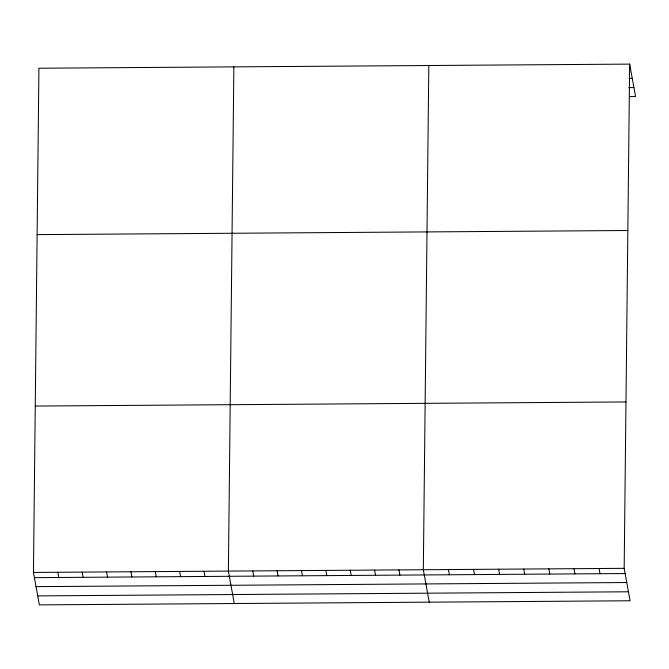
<?xml version="1.0" encoding="UTF-8"?>
<svg xmlns="http://www.w3.org/2000/svg" width="669" height="669" viewBox="0 0 669 669"><rect width="100%" height="100%" fill="white"/><g stroke="black" fill="none" stroke-linecap="round" stroke-linejoin="round"><path stroke-width="1" d="M629.654 64.115L624.177 568.341L630.073 600.77L39.346 604.885L33.45 572.447L38.927 68.23L629.654 64.115L635.55 96.553L629.521 96.595M233.866 66.875L228.388 571.092L234.284 603.522M428.812 65.52L423.326 569.737L429.222 602.167M629.22 78.332L632.238 78.306M628.893 87.597L633.919 87.564M37.121 234.627L627.848 230.512M35.256 406.058L625.983 401.944M33.45 572.447L624.177 568.341M34.395 577.656L625.122 573.542M36.026 586.638L626.753 582.532M37.715 595.895L628.434 591.789M599.073 568.516L600.018 573.718M573.969 568.692L574.914 573.893M548.856 568.867L549.809 574.069M523.752 569.035L524.697 574.245M498.648 569.21L499.592 574.42M473.543 569.386L474.488 574.596M448.439 569.562L449.384 574.771M398.958 569.904L399.911 575.114M374.598 570.08L375.543 575.281M350.23 570.247L351.175 575.449M325.862 570.414L326.807 575.624M301.493 570.582L302.438 575.792M277.125 570.757L278.07 575.959M252.757 570.925L253.702 576.126M204.02 571.267L204.965 576.469M179.652 571.435L180.605 576.636M155.283 571.602L156.237 576.812M130.923 571.769L131.868 576.979M106.555 571.945L107.5 577.146M82.187 572.112L83.132 577.314M57.818 572.279L58.763 577.489"/></g></svg>
